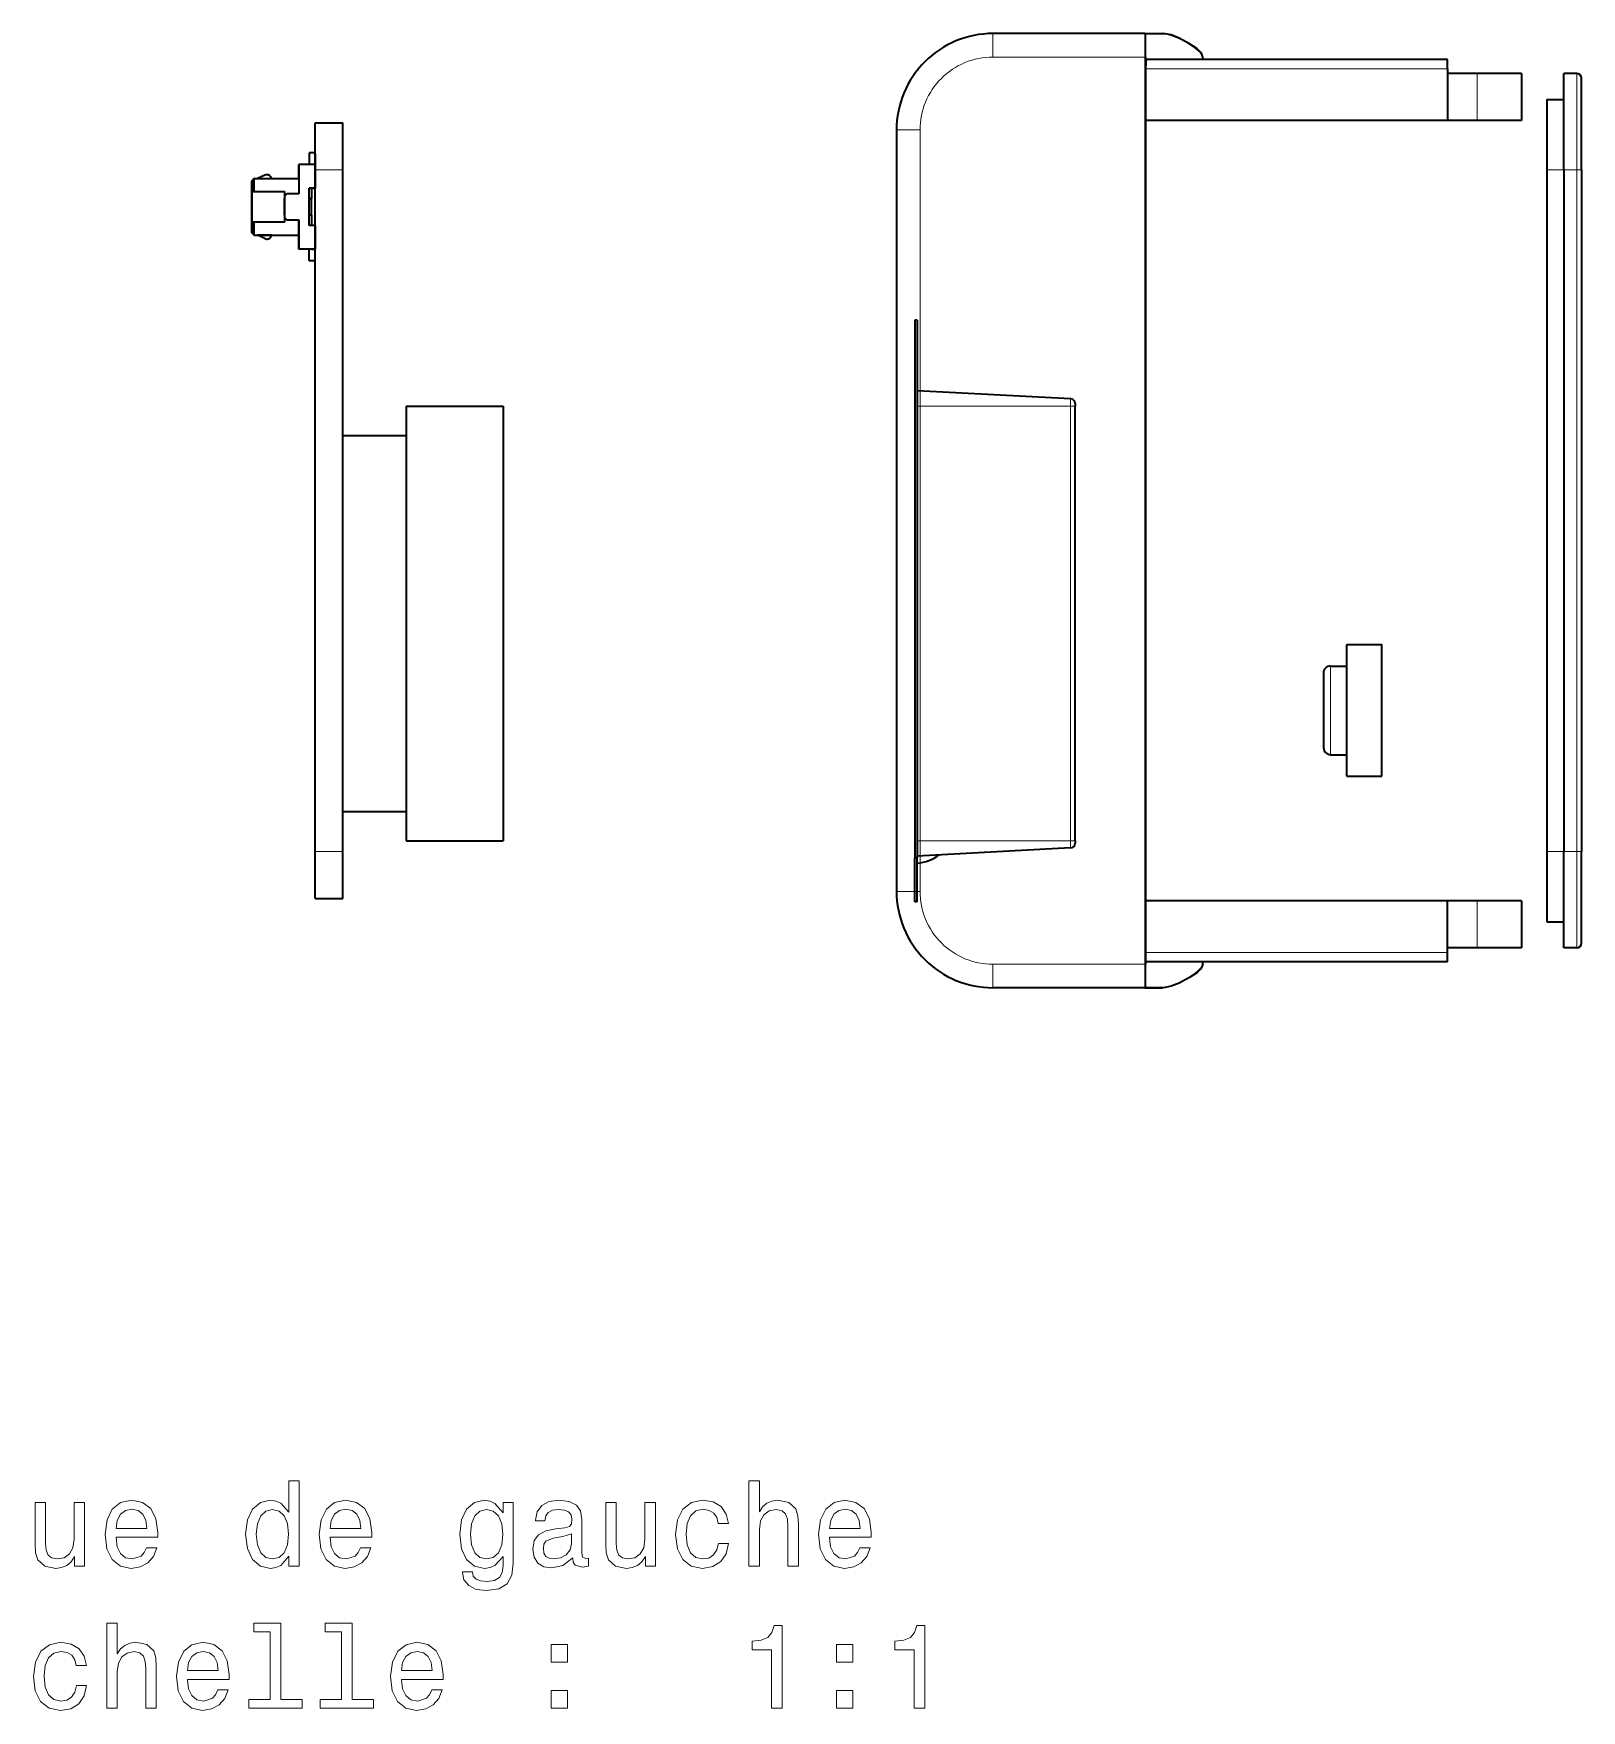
# Model space of a CAD drawing. Extents: x 487 to 800, y 314 to 605.
# Drawn here: x 651 to 716.8, y 369.4 to 440.8 of the extents above; entities that cross this region are included whole.
import ezdxf

# ---------------------------------------------------------------- set-up
doc = ezdxf.new("R2010")
doc.units = 0

msp = doc.modelspace()

# ---------------------------------------------------------------- linework, layer by layer
at = {"color": 7, "lineweight": 13, "ltscale": 0.025}
for p, q in [((691.78, 439.8), (691.78, 440.8)), ((698.25, 439.8), (698.25, 440.8)), ((688.68, 436.7), (687.68, 436.7)), ((688.68, 404.3), (687.68, 404.3)), ((691.78, 401.2), (691.78, 400.2)), ((698.25, 400.2), (698.25, 401.2))]:
    msp.add_line(p, q, dxfattribs=at)
at = {"color": 7, "lineweight": 35, "ltscale": 0.161751}
for p, q in [((698.25, 440.8), (691.78, 440.8)), ((698.25, 400.2), (691.78, 400.2))]:
    msp.add_line(p, q, dxfattribs=at)
at = {"color": 7, "lineweight": 35, "ltscale": 0.018846}
for p, q in [((698.25, 440.8), (699.004, 440.8)), ((698.25, 400.2), (699.004, 400.2))]:
    msp.add_line(p, q, dxfattribs=at)
at = {"color": 7, "lineweight": 35, "ltscale": 0.02425}
for p, q in [((698.28, 439.8), (698.28, 440.77)), ((698.28, 400.23), (698.28, 401.2))]:
    msp.add_line(p, q, dxfattribs=at)
at = {"color": 7, "lineweight": 13, "ltscale": 0.01866}
for p, q in [((698.28, 440.77), (699.027, 440.77)), ((698.28, 400.23), (699.027, 400.23))]:
    msp.add_line(p, q, dxfattribs=at)
at = {"color": 7, "lineweight": 13, "ltscale": 0.161751}
for p, q in [((698.25, 439.8), (691.78, 439.8)), ((698.25, 401.2), (691.78, 401.2))]:
    msp.add_line(p, q, dxfattribs=at)
at = {"color": 7, "lineweight": 13}
for p, q in [((698.25, 439.8), (698.25, 401.2)), ((688.68, 436.7), (688.68, 404.3)), ((716.63, 435), (716.63, 406))]:
    msp.add_line(p, q, dxfattribs=at)
at = {"color": 7, "lineweight": 13, "ltscale": 0.000749207}
for p, q in [((698.25, 439.8), (698.28, 439.8)), ((698.25, 401.2), (698.28, 401.2))]:
    msp.add_line(p, q, dxfattribs=at)
at = {"color": 7, "lineweight": 35}
for p, q in [((698.28, 439.8), (698.28, 401.2)), ((687.68, 436.7), (687.68, 404.3)), ((662.939, 406), (662.939, 435)), ((664.119, 406), (664.119, 435)), ((715.36, 435), (715.36, 406)), ((716.08, 435), (716.08, 406)), ((716.83, 435), (716.83, 406)), ((688.461, 428.6), (688.461, 405.727)), ((688.561, 428.6), (688.561, 405.727))]:
    msp.add_line(p, q, dxfattribs=at)
at = {"color": 7, "lineweight": 35, "ltscale": 0.320201}
for p, q in [((711.13, 439.7), (698.322, 439.7)), ((711.13, 401.3), (698.322, 401.3))]:
    msp.add_line(p, q, dxfattribs=at)
at = {"color": 7, "lineweight": 13, "ltscale": 0.000601196}
for p, q in [((700.71, 439.8), (700.686, 439.8)), ((700.71, 401.2), (700.686, 401.2))]:
    msp.add_line(p, q, dxfattribs=at)
at = {"color": 7, "lineweight": 13, "ltscale": 0.0025}
for p, q in [((700.686, 439.7), (700.686, 439.8)), ((700.686, 401.2), (700.686, 401.3))]:
    msp.add_line(p, q, dxfattribs=at)
at = {"color": 7, "lineweight": 35, "ltscale": 0.0025}
for p, q in [((700.71, 439.7), (700.71, 439.8)), ((700.71, 401.2), (700.71, 401.3))]:
    msp.add_line(p, q, dxfattribs=at)
at = {"color": 7, "lineweight": 35, "ltscale": 0.010001}
msp.add_line((711.13, 439.3), (711.13, 439.7), dxfattribs=at)
at = {"color": 7, "lineweight": 13, "ltscale": 0.321208}
for p, q in [((711.13, 439.3), (698.282, 439.3)), ((711.13, 401.7), (698.282, 401.7))]:
    msp.add_line(p, q, dxfattribs=at)
at = {"color": 7, "lineweight": 35, "ltscale": 0.055}
for p, q in [((698.282, 439.3), (698.282, 437.1)), ((711.13, 439.3), (711.13, 437.1)), ((698.282, 403.9), (698.282, 401.7)), ((711.13, 401.7), (711.13, 403.9))]:
    msp.add_line(p, q, dxfattribs=at)
at = {"color": 7, "lineweight": 35, "ltscale": 0.031499}
for p, q in [((712.39, 439.1), (711.13, 439.1)), ((712.39, 437.1), (711.13, 437.1)), ((712.39, 403.9), (711.13, 403.9)), ((712.39, 401.9), (711.13, 401.9))]:
    msp.add_line(p, q, dxfattribs=at)
at = {"color": 7, "lineweight": 35, "ltscale": 0.04725}
for p, q in [((714.28, 439.1), (712.39, 439.1)), ((714.28, 437.1), (712.39, 437.1)), ((714.28, 403.9), (712.39, 403.9)), ((714.28, 401.9), (712.39, 401.9))]:
    msp.add_line(p, q, dxfattribs=at)
at = {"color": 7, "lineweight": 13, "ltscale": 0.05}
for p, q in [((712.39, 437.1), (712.39, 439.1)), ((712.39, 401.9), (712.39, 403.9))]:
    msp.add_line(p, q, dxfattribs=at)
at = {"color": 7, "lineweight": 35, "ltscale": 0.05}
for p, q in [((714.28, 439.1), (714.28, 437.1)), ((662.939, 435), (662.939, 437)), ((664.119, 435), (664.119, 437)), ((662.939, 404), (662.939, 406)), ((664.119, 404), (664.119, 406)), ((714.28, 403.9), (714.28, 401.9))]:
    msp.add_line(p, q, dxfattribs=at)
at = {"color": 7, "lineweight": 35, "ltscale": 0.1025}
for p, q in [((716.08, 435), (716.08, 439.1)), ((716.08, 401.9), (716.08, 406))]:
    msp.add_line(p, q, dxfattribs=at)
at = {"color": 7, "lineweight": 35, "ltscale": 0.013751}
for p, q in [((716.63, 439.1), (716.08, 439.1)), ((716.63, 401.9), (716.08, 401.9))]:
    msp.add_line(p, q, dxfattribs=at)
at = {"color": 7, "lineweight": 13, "ltscale": 0.1025}
for p, q in [((716.63, 435), (716.63, 439.1)), ((716.63, 401.9), (716.63, 406))]:
    msp.add_line(p, q, dxfattribs=at)
at = {"color": 7, "lineweight": 35, "ltscale": 0.0975}
for p, q in [((716.83, 435), (716.83, 438.9)), ((716.83, 402.1), (716.83, 406))]:
    msp.add_line(p, q, dxfattribs=at)
at = {"color": 7, "lineweight": 35, "ltscale": 0.017999}
for p, q in [((715.36, 438), (716.08, 438)), ((715.36, 403), (716.08, 403))]:
    msp.add_line(p, q, dxfattribs=at)
at = {"color": 7, "lineweight": 35, "ltscale": 0.075}
for p, q in [((715.36, 438), (715.36, 435)), ((715.36, 406), (715.36, 403))]:
    msp.add_line(p, q, dxfattribs=at)
at = {"color": 7, "lineweight": 35, "ltscale": 0.0295}
for p, q in [((662.939, 437), (664.119, 437)), ((662.939, 404), (664.119, 404))]:
    msp.add_line(p, q, dxfattribs=at)
at = {"color": 7, "lineweight": 35, "ltscale": 4.27246e-05}
for p, q in [((698.282, 437.1), (698.28, 437.1)), ((698.282, 403.9), (698.28, 403.9))]:
    msp.add_line(p, q, dxfattribs=at)
at = {"color": 7, "lineweight": 35, "ltscale": 0.321208}
for p, q in [((711.13, 437.1), (698.282, 437.1)), ((711.13, 403.9), (698.282, 403.9))]:
    msp.add_line(p, q, dxfattribs=at)
at = {"color": 7, "lineweight": 35, "ltscale": 0.005}
for p, q in [((662.889, 435.725), (662.689, 435.725)), ((662.889, 435.725), (662.689, 435.725)), ((661.639, 434.075), (661.639, 433.875)), ((661.639, 434.075), (661.639, 433.875)), ((661.639, 432.975), (661.639, 432.775)), ((661.639, 432.975), (661.639, 432.775)), ((662.889, 431.125), (662.689, 431.125)), ((662.889, 431.125), (662.689, 431.125)), ((662.889, 431.125), (662.689, 431.125)), ((662.889, 431.125), (662.689, 431.125)), ((662.889, 431.125), (662.689, 431.125)), ((662.889, 431.125), (662.689, 431.125)), ((662.889, 431.125), (662.689, 431.125)), ((662.889, 431.125), (662.689, 431.125)), ((662.889, 431.125), (662.689, 431.125)), ((662.889, 431.125), (662.689, 431.125)), ((662.889, 431.125), (662.689, 431.125)), ((662.889, 431.125), (662.689, 431.125)), ((662.889, 431.125), (662.689, 431.125)), ((662.889, 431.125), (662.689, 431.125)), ((662.889, 431.125), (662.689, 431.125)), ((662.889, 431.125), (662.689, 431.125)), ((662.889, 431.125), (662.689, 431.125)), ((662.889, 431.125), (662.689, 431.125)), ((662.889, 431.125), (662.689, 431.125)), ((662.889, 431.125), (662.689, 431.125)), ((662.889, 431.125), (662.689, 431.125)), ((662.889, 431.125), (662.689, 431.125)), ((662.889, 431.125), (662.689, 431.125)), ((662.889, 431.125), (662.689, 431.125)), ((662.889, 431.125), (662.689, 431.125)), ((662.889, 431.125), (662.689, 431.125)), ((662.889, 431.125), (662.689, 431.125)), ((662.889, 431.125), (662.689, 431.125)), ((662.889, 431.125), (662.689, 431.125)), ((662.889, 431.125), (662.689, 431.125)), ((662.889, 431.125), (662.689, 431.125)), ((662.889, 431.125), (662.689, 431.125)), ((662.889, 431.125), (662.689, 431.125)), ((662.889, 431.125), (662.689, 431.125)), ((662.889, 431.125), (662.689, 431.125)), ((662.889, 431.125), (662.689, 431.125)), ((662.889, 431.125), (662.689, 431.125))]:
    msp.add_line(p, q, dxfattribs=at)
at = {"color": 7, "lineweight": 35, "ltscale": 0.0125}
for p, q in [((662.689, 435.725), (662.689, 435.225)), ((662.689, 435.725), (662.689, 435.225)), ((662.689, 435.725), (662.689, 435.225)), ((662.689, 435.725), (662.689, 435.225)), ((662.689, 435.725), (662.689, 435.225)), ((662.689, 435.725), (662.689, 435.225)), ((662.689, 435.725), (662.689, 435.225)), ((662.689, 435.725), (662.689, 435.225)), ((662.689, 435.725), (662.689, 435.225)), ((662.689, 435.725), (662.689, 435.225)), ((662.689, 435.725), (662.689, 435.225)), ((662.689, 435.725), (662.689, 435.225)), ((662.689, 435.725), (662.689, 435.225)), ((662.689, 435.725), (662.689, 435.225)), ((662.689, 435.725), (662.689, 435.225)), ((662.689, 435.725), (662.689, 435.225)), ((662.689, 435.725), (662.689, 435.225)), ((662.689, 435.725), (662.689, 435.225)), ((662.689, 435.725), (662.689, 435.225)), ((662.689, 435.725), (662.689, 435.225)), ((662.689, 435.725), (662.689, 435.225)), ((662.689, 435.725), (662.689, 435.225)), ((662.689, 435.725), (662.689, 435.225)), ((662.689, 435.725), (662.689, 435.225)), ((662.689, 435.725), (662.689, 435.225)), ((662.689, 435.725), (662.689, 435.225)), ((662.689, 435.725), (662.689, 435.225)), ((662.689, 435.725), (662.689, 435.225)), ((662.689, 435.725), (662.689, 435.225)), ((662.689, 435.725), (662.689, 435.225)), ((662.689, 435.725), (662.689, 435.225)), ((662.689, 435.725), (662.689, 435.225)), ((662.689, 435.725), (662.689, 435.225)), ((662.689, 435.725), (662.689, 435.225)), ((662.689, 435.725), (662.689, 435.225)), ((662.689, 435.725), (662.689, 435.225)), ((662.689, 435.725), (662.689, 435.225)), ((662.239, 433.975), (661.739, 433.975)), ((662.239, 433.975), (661.739, 433.975)), ((661.739, 432.875), (662.239, 432.875)), ((661.739, 432.875), (662.239, 432.875)), ((661.739, 432.875), (662.239, 432.875)), ((662.689, 431.125), (662.689, 431.625)), ((662.689, 431.125), (662.689, 431.625)), ((662.689, 431.125), (662.689, 431.625)), ((662.689, 431.125), (662.689, 431.625)), ((662.689, 431.125), (662.689, 431.625)), ((662.689, 431.125), (662.689, 431.625)), ((662.689, 431.125), (662.689, 431.625)), ((662.689, 431.125), (662.689, 431.625)), ((662.689, 431.125), (662.689, 431.625)), ((662.689, 431.125), (662.689, 431.625)), ((662.689, 431.125), (662.689, 431.625)), ((662.689, 431.125), (662.689, 431.625)), ((662.689, 431.125), (662.689, 431.625)), ((662.689, 431.125), (662.689, 431.625)), ((662.689, 431.125), (662.689, 431.625)), ((662.689, 431.125), (662.689, 431.625)), ((662.689, 431.125), (662.689, 431.625)), ((662.689, 431.125), (662.689, 431.625)), ((662.689, 431.125), (662.689, 431.625)), ((662.689, 431.125), (662.689, 431.625)), ((662.689, 431.125), (662.689, 431.625)), ((662.689, 431.125), (662.689, 431.625)), ((662.689, 431.125), (662.689, 431.625)), ((662.689, 431.125), (662.689, 431.625)), ((662.689, 431.125), (662.689, 431.625)), ((662.689, 431.125), (662.689, 431.625)), ((662.689, 431.125), (662.689, 431.625)), ((662.689, 431.125), (662.689, 431.625)), ((662.689, 431.125), (662.689, 431.625)), ((662.689, 431.125), (662.689, 431.625)), ((662.689, 431.125), (662.689, 431.625)), ((662.689, 431.125), (662.689, 431.625)), ((662.689, 431.125), (662.689, 431.625)), ((662.689, 431.125), (662.689, 431.625)), ((662.689, 431.125), (662.689, 431.625)), ((662.689, 431.125), (662.689, 431.625)), ((662.689, 431.125), (662.689, 431.625))]:
    msp.add_line(p, q, dxfattribs=at)
at = {"color": 7, "lineweight": 35, "ltscale": 0.01125}
for p, q in [((662.939, 435.675), (662.939, 435.225)), ((662.939, 435.675), (662.939, 435.225)), ((662.939, 435.675), (662.939, 435.225)), ((660.239, 434.075), (660.239, 434.525)), ((660.239, 434.525), (660.239, 434.075)), ((660.239, 434.075), (660.239, 434.525)), ((662.789, 434.225), (662.789, 433.775)), ((662.789, 434.225), (662.789, 433.775)), ((660.239, 432.325), (660.239, 432.775)), ((660.239, 432.325), (660.239, 432.775)), ((660.239, 432.775), (660.239, 432.325)), ((662.789, 433.075), (662.789, 432.625)), ((662.789, 433.075), (662.789, 432.625)), ((662.939, 431.175), (662.939, 431.625)), ((662.939, 431.175), (662.939, 431.625)), ((662.939, 431.175), (662.939, 431.625))]:
    msp.add_line(p, q, dxfattribs=at)
at = {"color": 7, "lineweight": 35, "ltscale": 0.003535}
for p, q in [((660.339, 434.625), (660.239, 434.525)), ((660.239, 434.525), (660.339, 434.625)), ((660.339, 434.625), (660.239, 434.525)), ((660.239, 432.325), (660.339, 432.225)), ((660.239, 432.325), (660.339, 432.225)), ((660.339, 432.225), (660.239, 432.325))]:
    msp.add_line(p, q, dxfattribs=at)
at = {"color": 7, "lineweight": 35, "ltscale": 0.01375}
for p, q in [((660.339, 434.075), (660.339, 434.625)), ((660.339, 434.075), (660.339, 434.625)), ((660.339, 432.225), (660.339, 432.775)), ((660.339, 432.225), (660.339, 432.775))]:
    msp.add_line(p, q, dxfattribs=at)
at = {"color": 7, "lineweight": 35, "ltscale": 0.047501}
for p, q in [((660.339, 434.625), (662.239, 434.625)), ((660.339, 434.625), (662.239, 434.625)), ((660.339, 432.225), (662.239, 432.225)), ((660.339, 432.225), (662.239, 432.225))]:
    msp.add_line(p, q, dxfattribs=at)
at = {"color": 7, "lineweight": 35, "ltscale": 0.008897}
for p, q in [((660.804, 434.776), (660.482, 434.625)), ((660.804, 434.776), (660.482, 434.625)), ((660.804, 434.776), (660.482, 434.625)), ((660.804, 432.074), (660.482, 432.225)), ((660.804, 432.074), (660.482, 432.225)), ((660.804, 432.074), (660.482, 432.225)), ((660.804, 432.074), (660.482, 432.225)), ((660.804, 432.074), (660.482, 432.225)), ((660.804, 432.074), (660.482, 432.225)), ((660.804, 432.074), (660.482, 432.225)), ((660.804, 432.074), (660.482, 432.225)), ((660.804, 432.074), (660.482, 432.225)), ((660.804, 432.074), (660.482, 432.225)), ((660.804, 432.074), (660.482, 432.225)), ((660.804, 432.074), (660.482, 432.225)), ((660.804, 432.074), (660.482, 432.225)), ((660.804, 432.074), (660.482, 432.225)), ((660.804, 432.074), (660.482, 432.225)), ((660.804, 432.074), (660.482, 432.225)), ((660.804, 432.074), (660.482, 432.225)), ((660.804, 432.074), (660.482, 432.225)), ((660.804, 432.074), (660.482, 432.225)), ((660.804, 432.074), (660.482, 432.225)), ((660.804, 432.074), (660.482, 432.225)), ((660.804, 432.074), (660.482, 432.225)), ((660.804, 432.074), (660.482, 432.225)), ((660.804, 432.074), (660.482, 432.225)), ((660.804, 432.074), (660.482, 432.225)), ((660.804, 432.074), (660.482, 432.225)), ((660.804, 432.074), (660.482, 432.225)), ((660.804, 432.074), (660.482, 432.225)), ((660.804, 432.074), (660.482, 432.225)), ((660.804, 432.074), (660.482, 432.225)), ((660.804, 432.074), (660.482, 432.225)), ((660.804, 432.074), (660.482, 432.225)), ((660.804, 432.074), (660.482, 432.225)), ((660.804, 432.074), (660.482, 432.225)), ((660.804, 432.074), (660.482, 432.225)), ((660.804, 432.074), (660.482, 432.225)), ((660.804, 432.074), (660.482, 432.225))]:
    msp.add_line(p, q, dxfattribs=at)
at = {"color": 7, "lineweight": 35, "ltscale": 0.000433549}
for p, q in [((661.089, 434.625), (661.084, 434.641)), ((661.089, 434.625), (661.084, 434.641)), ((661.089, 432.225), (661.084, 432.208)), ((661.089, 432.225), (661.084, 432.208)), ((661.089, 432.225), (661.084, 432.208))]:
    msp.add_line(p, q, dxfattribs=at)
at = {"color": 7, "lineweight": 35, "ltscale": 0.000434273}
msp.add_line((661.089, 434.625), (661.084, 434.641), dxfattribs=at)
at = {"color": 7, "lineweight": 35, "ltscale": 0.000434035}
msp.add_line((661.089, 434.625), (661.084, 434.641), dxfattribs=at)
at = {"color": 7, "lineweight": 35, "ltscale": 0.017499}
for p, q in [((662.939, 435.225), (662.239, 435.225)), ((662.939, 435.225), (662.239, 435.225)), ((662.939, 431.625), (662.239, 431.625)), ((662.939, 431.625), (662.239, 431.625))]:
    msp.add_line(p, q, dxfattribs=at)
at = {"color": 7, "lineweight": 35, "ltscale": 0.03125}
for p, q in [((662.239, 435.225), (662.239, 433.975)), ((662.239, 435.225), (662.239, 433.975)), ((662.239, 432.875), (662.239, 431.625)), ((662.239, 432.875), (662.239, 431.625))]:
    msp.add_line(p, q, dxfattribs=at)
at = {"color": 7, "lineweight": 35, "ltscale": 0.015}
for p, q in [((662.239, 434.625), (662.239, 435.225)), ((662.239, 431.625), (662.239, 432.225))]:
    msp.add_line(p, q, dxfattribs=at)
at = {"color": 7, "lineweight": 35, "ltscale": 0.01625}
for p, q in [((662.239, 434.625), (662.239, 433.975)), ((662.239, 432.225), (662.239, 432.875))]:
    msp.add_line(p, q, dxfattribs=at)
at = {"color": 7, "lineweight": 35, "ltscale": 0.025}
msp.add_line((662.939, 435.225), (662.939, 434.225), dxfattribs=at)
msp.add_line((662.939, 435.225), (662.939, 434.225), dxfattribs=at)
at = {"color": 7, "lineweight": 13, "ltscale": 0.0295}
for p, q in [((662.939, 435), (664.119, 435)), ((662.939, 406), (664.119, 406))]:
    msp.add_line(p, q, dxfattribs=at)
at = {"color": 7, "lineweight": 13, "ltscale": 0.017999}
for p, q in [((715.36, 435), (716.08, 435)), ((715.36, 406), (716.08, 406))]:
    msp.add_line(p, q, dxfattribs=at)
at = {"color": 7, "lineweight": 13, "ltscale": 0.013751}
for p, q in [((716.63, 435), (716.08, 435)), ((716.63, 406), (716.08, 406))]:
    msp.add_line(p, q, dxfattribs=at)
at = {"color": 7, "lineweight": 13, "ltscale": 0.004999}
for p, q in [((716.83, 435), (716.63, 435)), ((716.83, 406), (716.63, 406))]:
    msp.add_line(p, q, dxfattribs=at)
at = {"color": 7, "lineweight": 35, "ltscale": 0.0325}
for p, q in [((660.239, 432.775), (660.239, 434.075)), ((660.239, 432.775), (660.239, 434.075)), ((660.239, 434.075), (660.239, 432.775)), ((660.339, 434.075), (661.639, 434.075)), ((660.339, 434.075), (661.639, 434.075)), ((661.639, 434.075), (661.639, 432.775)), ((661.639, 432.775), (660.339, 432.775)), ((661.639, 432.775), (660.339, 432.775))]:
    msp.add_line(p, q, dxfattribs=at)
at = {"color": 7, "lineweight": 35, "ltscale": 0.034999}
msp.add_line((660.239, 434.075), (661.639, 434.075), dxfattribs=at)
at = {"color": 7, "lineweight": 35, "ltscale": 0.002499}
for p, q in [((660.239, 434.075), (660.339, 434.075)), ((660.239, 434.075), (660.339, 434.075)), ((660.339, 432.775), (660.239, 432.775)), ((660.339, 432.775), (660.239, 432.775))]:
    msp.add_line(p, q, dxfattribs=at)
at = {"color": 7, "lineweight": 35, "ltscale": 0.003536}
for p, q in [((661.739, 433.975), (661.639, 433.875)), ((661.739, 433.975), (661.639, 433.875)), ((661.739, 433.975), (661.639, 433.875)), ((661.639, 432.975), (661.739, 432.875)), ((661.639, 432.975), (661.739, 432.875)), ((661.639, 432.975), (661.739, 432.875))]:
    msp.add_line(p, q, dxfattribs=at)
at = {"color": 7, "lineweight": 35, "ltscale": 0.0225}
msp.add_line((661.639, 433.875), (661.639, 432.975), dxfattribs=at)
msp.add_line((661.639, 433.875), (661.639, 432.975), dxfattribs=at)
at = {"color": 7, "lineweight": 35, "ltscale": 0.04}
msp.add_line((662.689, 432.625), (662.689, 434.225), dxfattribs=at)
msp.add_line((662.689, 432.625), (662.689, 434.225), dxfattribs=at)
at = {"color": 7, "lineweight": 35, "ltscale": 0.00625}
for p, q in [((662.689, 434.225), (662.939, 434.225)), ((662.689, 434.225), (662.939, 434.225)), ((662.939, 432.625), (662.689, 432.625)), ((662.939, 432.625), (662.689, 432.625))]:
    msp.add_line(p, q, dxfattribs=at)
at = {"color": 7, "lineweight": 35, "ltscale": 0.002501}
for p, q in [((662.789, 434.225), (662.689, 434.225)), ((662.689, 433.775), (662.789, 433.775)), ((662.689, 433.775), (662.789, 433.775)), ((662.789, 433.775), (662.689, 433.775)), ((662.789, 433.075), (662.689, 433.075)), ((662.789, 433.075), (662.689, 433.075)), ((688.561, 428.6), (688.461, 428.6)), ((688.561, 405.727), (688.461, 405.727)), ((688.561, 403.85), (688.461, 403.85))]:
    msp.add_line(p, q, dxfattribs=at)
at = {"color": 7, "lineweight": 35, "ltscale": 0.003749}
for p, q in [((662.939, 434.225), (662.789, 434.225)), ((662.939, 434.225), (662.789, 434.225)), ((662.789, 434.225), (662.939, 434.225)), ((662.789, 431.625), (662.939, 431.625))]:
    msp.add_line(p, q, dxfattribs=at)
at = {"color": 7, "lineweight": 35, "ltscale": 0.0175}
for p, q in [((661.639, 433.775), (661.639, 433.075)), ((661.639, 433.075), (661.639, 433.775)), ((662.789, 433.075), (662.789, 433.775)), ((662.789, 433.075), (662.789, 433.775)), ((662.939, 432.625), (662.939, 431.925)), ((662.939, 432.625), (662.939, 431.925)), ((706.149, 413.885), (706.849, 413.885)), ((706.149, 410.115), (706.849, 410.115))]:
    msp.add_line(p, q, dxfattribs=at)
at = {"color": 7, "lineweight": 35, "ltscale": 0.003572}
msp.add_line((660.339, 432.225), (660.482, 432.225), dxfattribs=at)
at = {"color": 7, "lineweight": 35, "ltscale": 0.015179}
msp.add_line((661.089, 432.225), (660.482, 432.225), dxfattribs=at)
at = {"color": 7, "lineweight": 35, "ltscale": 0.028749}
msp.add_line((661.089, 432.225), (662.239, 432.225), dxfattribs=at)
at = {"color": 7, "lineweight": 35, "ltscale": 0.0075}
msp.add_line((662.939, 431.925), (662.939, 431.625), dxfattribs=at)
msp.add_line((662.939, 431.925), (662.939, 431.625), dxfattribs=at)
at = {"color": 7, "lineweight": 35, "ltscale": 0.011249}
msp.add_line((662.689, 431.625), (662.239, 431.625), dxfattribs=at)
at = {"color": 7, "lineweight": 35, "ltscale": 0.001625}
msp.add_line((662.754, 431.625), (662.689, 431.625), dxfattribs=at)
at = {"color": 7, "lineweight": 35, "ltscale": 0.000875854}
msp.add_line((662.789, 431.625), (662.754, 431.625), dxfattribs=at)
at = {"color": 7, "lineweight": 35, "ltscale": 0.163485}
for p, q in [((695.091, 425.255), (688.561, 425.597)), ((695.091, 406.145), (688.561, 405.803))]:
    msp.add_line(p, q, dxfattribs=at)
at = {"color": 7, "lineweight": 35, "ltscale": 0.103}
for p, q in [((666.819, 424.95), (670.939, 424.95)), ((666.819, 406.45), (670.939, 406.45))]:
    msp.add_line(p, q, dxfattribs=at)
at = {"color": 7, "lineweight": 35, "ltscale": 0.4625}
for p, q in [((666.819, 424.95), (666.819, 406.45)), ((670.939, 424.95), (670.939, 406.45)), ((695.281, 406.45), (695.281, 424.95))]:
    msp.add_line(p, q, dxfattribs=at)
at = {"color": 7, "lineweight": 13, "ltscale": 0.163261}
for p, q in [((695.091, 424.95), (688.561, 424.95)), ((695.091, 406.45), (688.561, 406.45))]:
    msp.add_line(p, q, dxfattribs=at)
at = {"color": 7, "lineweight": 13, "ltscale": 0.00762}
msp.add_line((695.091, 425.255), (695.091, 424.95), dxfattribs=at)
at = {"color": 7, "lineweight": 13, "ltscale": 0.004738}
for p, q in [((695.281, 424.95), (695.091, 424.95)), ((695.281, 406.45), (695.091, 406.45))]:
    msp.add_line(p, q, dxfattribs=at)
at = {"color": 7, "lineweight": 13, "ltscale": 0.4625}
msp.add_line((695.091, 406.45), (695.091, 424.95), dxfattribs=at)
at = {"color": 7, "lineweight": 35, "ltscale": 0.002628}
for p, q in [((695.281, 425.055), (695.281, 424.95)), ((695.281, 406.45), (695.281, 406.345))]:
    msp.add_line(p, q, dxfattribs=at)
at = {"color": 7, "lineweight": 35, "ltscale": 0.0675}
for p, q in [((664.119, 423.7), (666.819, 423.7)), ((664.119, 407.7), (666.819, 407.7))]:
    msp.add_line(p, q, dxfattribs=at)
at = {"color": 7, "lineweight": 35, "ltscale": 0.037163}
for p, q in [((706.849, 414.8), (708.335, 414.8)), ((706.849, 409.2), (708.335, 409.2))]:
    msp.add_line(p, q, dxfattribs=at)
at = {"color": 7, "lineweight": 35, "ltscale": 0.139999}
for p, q in [((706.849, 409.2), (706.849, 414.8)), ((708.335, 409.2), (708.335, 414.8))]:
    msp.add_line(p, q, dxfattribs=at)
at = {"color": 7, "lineweight": 13, "ltscale": 0.09425}
msp.add_line((706.149, 413.885), (706.149, 410.115), dxfattribs=at)
at = {"color": 7, "lineweight": 35, "ltscale": 0.07925}
msp.add_line((705.849, 413.585), (705.849, 410.415), dxfattribs=at)
at = {"color": 7, "lineweight": 13, "ltscale": 0.007621}
msp.add_line((695.091, 406.45), (695.091, 406.145), dxfattribs=at)
at = {"color": 7, "lineweight": 35, "ltscale": 0.046915}
for p, q in [((688.461, 403.85), (688.461, 405.727)), ((688.561, 403.85), (688.561, 405.727))]:
    msp.add_line(p, q, dxfattribs=at)
at = {"color": 7, "lineweight": 35, "ltscale": 0.01}
msp.add_line((711.13, 401.3), (711.13, 401.7), dxfattribs=at)
at = {"color": 7, "lineweight": 35}
for points in [[(700.71, 439.8), (700.68, 439.917), (700.615, 440.011), (700.454, 440.16), (700.147, 440.369), (699.705, 440.605), (699.362, 440.738), (699.119, 440.792), (699.004, 440.8)], [(698.322, 439.7), (698.318, 439.699), (698.311, 439.694), (698.305, 439.682), (698.295, 439.645), (698.286, 439.55), (698.282, 439.3)], [(698.322, 401.3), (698.318, 401.301), (698.311, 401.306), (698.305, 401.318), (698.295, 401.355), (698.286, 401.45), (698.282, 401.7)], [(700.71, 401.2), (700.68, 401.083), (700.615, 400.989), (700.454, 400.84), (700.147, 400.631), (699.705, 400.395), (699.362, 400.262), (699.119, 400.208), (699.004, 400.2)]]:
    msp.add_lwpolyline(points, dxfattribs=at)
at = {"color": 7, "lineweight": 13}
for points in [[(699.027, 440.77), (699.188, 440.755), (699.356, 440.714), (699.705, 440.579), (700.058, 440.394), (700.302, 440.241), (700.42, 440.155), (700.586, 440.007), (700.647, 439.927), (700.67, 439.882), (700.686, 439.8)], [(700.686, 401.2), (700.679, 401.145), (700.628, 401.045), (700.58, 400.987), (700.469, 400.884), (700.351, 400.794), (700.107, 400.635), (699.737, 400.437), (699.372, 400.291), (699.195, 400.247), (699.027, 400.23)]]:
    msp.add_lwpolyline(points, dxfattribs=at)
for points in [[(661.812, 376.009), (661.812, 375.59), (662.256, 375.59), (662.256, 379.211), (661.817, 379.211), (661.817, 377.885), (661.479, 378.268), (661.272, 378.359), (661.035, 378.394), (660.606, 378.293), (660.274, 378.011), (660.057, 377.557), (659.981, 376.947), (660.057, 376.336), (660.274, 375.877), (660.606, 375.59), (661.035, 375.494), (661.272, 375.529), (661.484, 375.62)], [(681.4, 375.59), (681.844, 375.59), (681.844, 377.153), (681.889, 377.511), (682.035, 377.774), (682.262, 377.935), (682.565, 377.996), (682.807, 377.945), (682.958, 377.809), (683.034, 377.582), (683.059, 377.279), (683.059, 375.59), (683.503, 375.59), (683.503, 377.37), (683.483, 377.728), (683.392, 378.026), (683.094, 378.298), (682.63, 378.394), (682.378, 378.359), (682.161, 378.263), (681.98, 378.112), (681.844, 377.905), (681.844, 379.211), (681.4, 379.211)], [(653.127, 378.298), (652.684, 378.298), (652.684, 376.735), (652.633, 376.372), (652.487, 376.109), (652.26, 375.948), (651.962, 375.898), (651.725, 375.938), (651.574, 376.059), (651.488, 376.266), (651.468, 376.558), (651.468, 378.298), (651.024, 378.298), (651.024, 376.518), (651.039, 376.16), (651.135, 375.862), (651.428, 375.59), (651.897, 375.494), (652.149, 375.529), (652.366, 375.62), (652.552, 375.777), (652.704, 376.003), (652.704, 375.59), (653.127, 375.59)], [(654.464, 376.815), (656.239, 376.815), (656.244, 377.022), (656.163, 377.602), (655.941, 378.036), (655.588, 378.298), (655.119, 378.394), (654.66, 378.293), (654.307, 378.011), (654.081, 377.552), (654, 376.947), (654.075, 376.326), (654.302, 375.872), (654.65, 375.59), (655.104, 375.494), (655.498, 375.56), (655.82, 375.731), (656.057, 376.003), (656.194, 376.367), (655.755, 376.367), (655.664, 376.165), (655.533, 376.014), (655.16, 375.893), (654.872, 375.948), (654.655, 376.125), (654.514, 376.412), (654.464, 376.8)], [(663.572, 376.815), (665.347, 376.815), (665.352, 377.022), (665.271, 377.602), (665.05, 378.036), (664.697, 378.298), (664.227, 378.394), (663.769, 378.293), (663.416, 378.011), (663.189, 377.552), (663.108, 376.947), (663.184, 376.326), (663.41, 375.872), (663.758, 375.59), (664.212, 375.494), (664.606, 375.56), (664.928, 375.731), (665.166, 376.003), (665.302, 376.367), (664.863, 376.367), (664.772, 376.165), (664.641, 376.014), (664.268, 375.893), (663.98, 375.948), (663.763, 376.125), (663.622, 376.412), (663.572, 376.8)], [(671.364, 375.711), (671.364, 378.298), (670.94, 378.298), (670.94, 377.859), (670.592, 378.258), (670.38, 378.359), (670.143, 378.394), (669.715, 378.293), (669.382, 378.011), (669.165, 377.557), (669.089, 376.947), (669.165, 376.331), (669.382, 375.877), (669.715, 375.59), (670.143, 375.494), (670.385, 375.529), (670.587, 375.62), (670.94, 376.003), (670.94, 375.62), (670.9, 375.318), (670.789, 375.101), (670.577, 374.975), (670.259, 374.929), (669.982, 374.96), (669.785, 375.035), (669.669, 375.166), (669.634, 375.343), (669.205, 375.343), (669.205, 375.323), (669.271, 375), (669.472, 374.758), (669.795, 374.601), (670.234, 374.546), (670.758, 374.622), (671.106, 374.833), (671.303, 375.202)], [(673.9, 375.943), (673.9, 375.928), (673.926, 375.756), (674.001, 375.635), (674.319, 375.539), (674.566, 375.58), (674.566, 375.923), (674.46, 375.908), (674.319, 375.973), (674.294, 376.175), (674.294, 377.577), (674.233, 377.935), (674.057, 378.187), (673.749, 378.339), (673.315, 378.394), (672.892, 378.333), (672.579, 378.162), (672.382, 377.895), (672.317, 377.542), (672.317, 377.511), (672.715, 377.511), (672.751, 377.723), (672.862, 377.875), (673.043, 377.965), (673.3, 378.001), (673.547, 377.975), (673.724, 377.9), (673.83, 377.769), (673.865, 377.587), (673.845, 377.375), (673.764, 377.269), (673.562, 377.219), (673.184, 377.179), (672.751, 377.088), (672.443, 376.926), (672.261, 376.674), (672.206, 376.301), (672.256, 375.968), (672.413, 375.721), (672.665, 375.565), (673.013, 375.509), (673.482, 375.615)], [(677.416, 378.298), (676.972, 378.298), (676.972, 376.735), (676.921, 376.372), (676.775, 376.109), (676.548, 375.948), (676.251, 375.898), (676.013, 375.938), (675.862, 376.059), (675.776, 376.266), (675.756, 376.558), (675.756, 378.298), (675.312, 378.298), (675.312, 376.518), (675.328, 376.16), (675.423, 375.862), (675.716, 375.59), (676.185, 375.494), (676.437, 375.529), (676.654, 375.62), (676.841, 375.777), (676.992, 376.003), (676.992, 375.59), (677.416, 375.59)], [(680.088, 377.4), (680.527, 377.4), (680.436, 377.804), (680.22, 378.122), (679.882, 378.318), (679.443, 378.394), (678.959, 378.293), (678.591, 378.011), (678.359, 377.552), (678.278, 376.936), (678.354, 376.326), (678.581, 375.872), (678.939, 375.59), (679.428, 375.494), (679.862, 375.57), (680.199, 375.782), (680.431, 376.114), (680.532, 376.558), (680.109, 376.558), (680.033, 376.276), (679.892, 376.064), (679.69, 375.933), (679.443, 375.893), (679.135, 375.958), (678.913, 376.16), (678.777, 376.488), (678.732, 376.952), (678.777, 377.405), (678.918, 377.733), (679.145, 377.935), (679.443, 378.006), (679.705, 377.96), (679.902, 377.844), (680.033, 377.653)], [(684.824, 376.815), (686.599, 376.815), (686.604, 377.022), (686.524, 377.602), (686.302, 378.036), (685.949, 378.298), (685.48, 378.394), (685.021, 378.293), (684.668, 378.011), (684.441, 377.552), (684.36, 376.947), (684.436, 376.326), (684.663, 375.872), (685.011, 375.59), (685.465, 375.494), (685.858, 375.56), (686.181, 375.731), (686.418, 376.003), (686.554, 376.367), (686.115, 376.367), (686.024, 376.165), (685.893, 376.014), (685.52, 375.893), (685.233, 375.948), (685.016, 376.125), (684.874, 376.412), (684.824, 376.8)], [(654.464, 377.189), (654.519, 377.537), (654.655, 377.794), (654.862, 377.95), (655.135, 378.006), (655.402, 377.95), (655.609, 377.794), (655.735, 377.537), (655.78, 377.189)], [(661.111, 377.996), (661.403, 377.925), (661.625, 377.728), (661.756, 377.4), (661.807, 376.947), (661.756, 376.488), (661.625, 376.16), (661.403, 375.958), (661.111, 375.893), (660.833, 375.958), (660.622, 376.16), (660.48, 376.493), (660.435, 376.947), (660.48, 377.395), (660.622, 377.723), (660.833, 377.925)], [(663.572, 377.189), (663.627, 377.537), (663.763, 377.794), (663.97, 377.95), (664.243, 378.006), (664.51, 377.95), (664.717, 377.794), (664.843, 377.537), (664.888, 377.189)], [(669.548, 376.947), (669.594, 377.395), (669.73, 377.728), (669.941, 377.925), (670.224, 377.996), (670.521, 377.925), (670.743, 377.728), (670.88, 377.395), (670.93, 376.947), (670.88, 376.488), (670.743, 376.16), (670.521, 375.958), (670.224, 375.893), (669.941, 375.958), (669.73, 376.16), (669.594, 376.493)], [(684.824, 377.189), (684.88, 377.537), (685.016, 377.794), (685.222, 377.95), (685.495, 378.006), (685.762, 377.95), (685.969, 377.794), (686.095, 377.537), (686.14, 377.189)], [(673.85, 376.538), (673.789, 376.276), (673.628, 376.074), (673.386, 375.943), (673.088, 375.898), (672.897, 375.923), (672.761, 376.003), (672.675, 376.145), (672.65, 376.341), (672.67, 376.518), (672.751, 376.644), (673.073, 376.785), (673.482, 376.846), (673.85, 376.967)], [(654.075, 369.543), (654.519, 369.543), (654.519, 371.107), (654.565, 371.465), (654.711, 371.727), (654.938, 371.888), (655.24, 371.949), (655.483, 371.898), (655.634, 371.762), (655.709, 371.535), (655.735, 371.233), (655.735, 369.543), (656.178, 369.543), (656.178, 371.323), (656.158, 371.681), (656.068, 371.979), (655.77, 372.251), (655.306, 372.347), (655.054, 372.312), (654.837, 372.216), (654.655, 372.065), (654.519, 371.858), (654.519, 373.164), (654.075, 373.164)], [(661.03, 372.791), (661.03, 369.916), (660.117, 369.916), (660.117, 369.543), (662.382, 369.543), (662.382, 369.916), (661.474, 369.916), (661.474, 373.164), (660.334, 373.164), (660.334, 372.791)], [(664.066, 372.791), (664.066, 369.916), (663.153, 369.916), (663.153, 369.543), (665.418, 369.543), (665.418, 369.916), (664.51, 369.916), (664.51, 373.164), (663.37, 373.164), (663.37, 372.791)], [(682.353, 369.543), (682.812, 369.543), (682.812, 373.068), (682.469, 373.068), (682.378, 372.761), (682.197, 372.554), (681.919, 372.433), (681.536, 372.393), (681.536, 372.034), (682.353, 372.034)], [(688.425, 369.543), (688.884, 369.543), (688.884, 373.068), (688.541, 373.068), (688.45, 372.761), (688.269, 372.554), (687.991, 372.433), (687.608, 372.393), (687.608, 372.034), (688.425, 372.034)], [(652.764, 371.354), (653.203, 371.354), (653.112, 371.757), (652.895, 372.075), (652.557, 372.271), (652.119, 372.347), (651.635, 372.246), (651.266, 371.964), (651.034, 371.505), (650.954, 370.89), (651.029, 370.279), (651.256, 369.826), (651.614, 369.543), (652.104, 369.447), (652.537, 369.523), (652.875, 369.735), (653.107, 370.068), (653.208, 370.511), (652.784, 370.511), (652.709, 370.229), (652.568, 370.017), (652.366, 369.886), (652.119, 369.846), (651.811, 369.911), (651.589, 370.113), (651.453, 370.441), (651.408, 370.905), (651.453, 371.359), (651.594, 371.686), (651.821, 371.888), (652.119, 371.959), (652.381, 371.913), (652.578, 371.797), (652.709, 371.606)], [(657.5, 370.769), (659.275, 370.769), (659.28, 370.975), (659.199, 371.555), (658.977, 371.989), (658.624, 372.251), (658.155, 372.347), (657.697, 372.246), (657.344, 371.964), (657.117, 371.505), (657.036, 370.9), (657.112, 370.279), (657.338, 369.826), (657.686, 369.543), (658.14, 369.447), (658.534, 369.513), (658.856, 369.684), (659.094, 369.957), (659.23, 370.32), (658.791, 370.32), (658.7, 370.118), (658.569, 369.967), (658.196, 369.846), (657.908, 369.901), (657.691, 370.078), (657.55, 370.365), (657.5, 370.753)], [(657.5, 371.142), (657.555, 371.49), (657.691, 371.747), (657.898, 371.903), (658.171, 371.959), (658.438, 371.903), (658.645, 371.747), (658.771, 371.49), (658.816, 371.142)], [(666.608, 370.769), (668.383, 370.769), (668.388, 370.975), (668.307, 371.555), (668.086, 371.989), (667.733, 372.251), (667.263, 372.347), (666.805, 372.246), (666.452, 371.964), (666.225, 371.505), (666.144, 370.9), (666.22, 370.279), (666.447, 369.826), (666.794, 369.543), (667.248, 369.447), (667.642, 369.513), (667.965, 369.684), (668.202, 369.957), (668.338, 370.32), (667.899, 370.32), (667.808, 370.118), (667.677, 369.967), (667.304, 369.846), (667.016, 369.901), (666.8, 370.078), (666.658, 370.365), (666.608, 370.753)], [(666.608, 371.142), (666.663, 371.49), (666.8, 371.747), (667.006, 371.903), (667.279, 371.959), (667.546, 371.903), (667.753, 371.747), (667.879, 371.49), (667.924, 371.142)], [(672.988, 371.5), (673.684, 371.5), (673.684, 372.251), (672.988, 372.251)], [(685.132, 371.5), (685.828, 371.5), (685.828, 372.251), (685.132, 372.251)], [(672.988, 369.543), (673.684, 369.543), (673.684, 370.295), (672.988, 370.295)], [(685.132, 369.543), (685.828, 369.543), (685.828, 370.295), (685.132, 370.295)]]:
    msp.add_lwpolyline(points, close=True, dxfattribs=at)
at = {"color": 7, "lineweight": 35}
for centre, radius, start, end in [((691.78, 436.7), 4.1, 90, 180.00001), ((716.63, 438.9), 0.2, 0, 90), ((662.889, 435.675), 0.05, 0.02259, 89.98381), ((662.889, 435.675), 0.05, 360, 90), ((662.889, 435.675), 0.05, 0, 90), ((660.889, 434.595), 0.2, 13.4251, 115.1219), ((660.889, 434.595), 0.2, 13.4582, 115.09866), ((660.889, 434.595), 0.2, 90, 115.1219), ((660.889, 434.595), 0.2, 13.42655, 90), ((660.889, 432.255), 0.2, 244.8781, 346.5749), ((660.889, 432.255), 0.2, 244.8781, 346.5749), ((660.889, 432.255), 0.2, 244.8781, 346.57345), ((660.889, 432.255), 0.2, 244.8781, 346.57345), ((660.889, 432.255), 0.2, 244.8781, 346.57345), ((660.889, 432.255), 0.2, 244.8781, 346.57345), ((660.889, 432.255), 0.2, 244.8781, 346.57345), ((660.889, 432.255), 0.2, 244.8781, 346.57345), ((660.889, 432.255), 0.2, 244.8781, 346.57345), ((660.889, 432.255), 0.2, 244.8781, 346.57345), ((660.889, 432.255), 0.2, 244.8781, 346.5749), ((660.889, 432.255), 0.2, 244.8781, 346.5749), ((660.889, 432.255), 0.2, 244.8781, 346.5749), ((660.889, 432.255), 0.2, 244.8781, 346.5749), ((660.889, 432.255), 0.2, 244.8781, 346.5749), ((660.889, 432.255), 0.2, 244.8781, 346.57345), ((660.889, 432.255), 0.2, 244.8781, 346.5749), ((660.889, 432.255), 0.2, 244.8781, 346.5749), ((660.889, 432.255), 0.2, 244.8781, 270), ((660.889, 432.255), 0.2, 270, 346.5749), ((662.889, 431.175), 0.05, 270, 0), ((662.889, 431.175), 0.05, 270, 0), ((662.889, 431.175), 0.05, 270, 360), ((662.889, 431.175), 0.05, 270.01619, 359.97741), ((662.889, 431.175), 0.0501, 270.05195, 314.98288), ((695.081, 425.055), 0.2, 0, 87), ((706.149, 413.585), 0.3, 90, 180.00001), ((706.149, 410.415), 0.3, 180.00001, 270), ((695.081, 406.345), 0.2, 273, 360), ((688.461, 407.2), 1.7, 273.37229, 307.53769), ((691.78, 404.3), 4.1, 179.99999, 270), ((716.63, 402.1), 0.2, 270, 360)]:
    msp.add_arc(centre, radius, start, end, dxfattribs=at)
at = {"color": 7, "lineweight": 13}
for centre, radius, start, end in [((698.25, 440.77), 0.03, 0, 90), ((691.78, 436.7), 3.1, 90, 180.00001), ((691.78, 404.3), 3.1, 179.99999, 270), ((698.25, 400.23), 0.03, 270, 360), ((698.999, 400.226), 0.0273, 280.8449, 7.79762)]:
    msp.add_arc(centre, radius, start, end, dxfattribs=at)
msp.add_ellipse((699.004, 440.77), major_axis=(0, 0.03), ratio=0.751208, start_param=4.712389, end_param=6.283185, dxfattribs=at)

doc.saveas('drawing.dxf')
